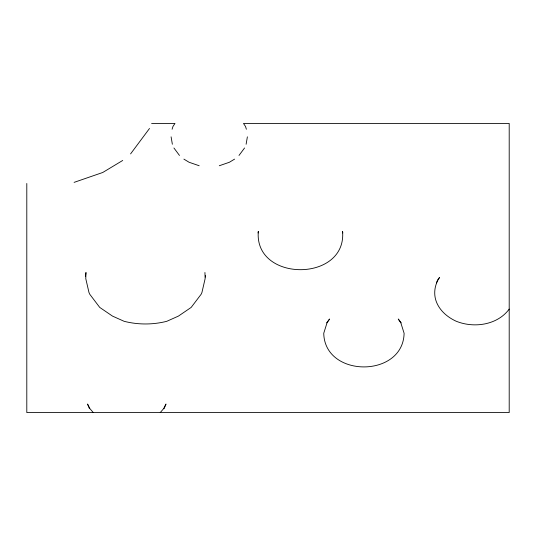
<?xml version="1.0" encoding="UTF-8"?>
<svg xmlns="http://www.w3.org/2000/svg" width="536" height="536" viewBox="0 0 536 536"><rect width="100%" height="100%" fill="white"/><g stroke="black" fill="none" stroke-linecap="round" stroke-linejoin="round"><path stroke-width="0.8" d="M85.465 276.348L85.974 272.482L85.78 278.673L88.976 292.502L89.78 294.277L99.73 307.409L112.486 316.099L124.144 321.312C138.1 324.85 152.807 324.85 166.763 321.312L178.421 316.099L191.178 307.409L201.127 294.277L201.931 292.502L205.127 278.673L204.933 272.482M258.111 232.986L258.319 231.398C253.964 282.439 346.933 282.439 342.571 231.398L342.779 232.986M246.111 144.251L247.384 136.834M172.09 129.256L172.974 126.449L174.984 123.434L151.608 123.434M164.063 408.687L165.993 404.03L163.601 408.687L160.244 412.566M436.431 282.881L437.356 280.65M130.576 153.906L149.517 128.459M238.996 155.453L244.557 147.983M509.2 309.098C497.361 325.211 473.657 328.468 455.928 321.124C447.292 317.091 439.62 310.565 436.23 301.44C433.289 293.38 434.77 284.542 439.493 277.521L437.664 279.913M326.625 322.873L329.586 319.014L327.014 322.873L323.744 333.258C324.662 378.121 403.179 378.121 404.104 333.258L400.834 322.873L398.261 319.014L401.216 322.873M122.717 160.452L102.745 172.485L74.095 182.374M234.587 159.125L229.388 162.261L219.291 165.745M199.178 165.745L189.087 162.261L183.888 159.125M93.297 412.566L89.934 408.687L87.542 404.03L89.472 408.687M173.919 147.983L179.48 155.453M246.386 129.256L245.501 126.449L243.491 123.434L509.2 123.434L509.2 412.566L26.8 412.566L26.8 183.473M171.091 136.834L172.364 144.251M205.335 275.578L205.543 277.125"/></g></svg>
